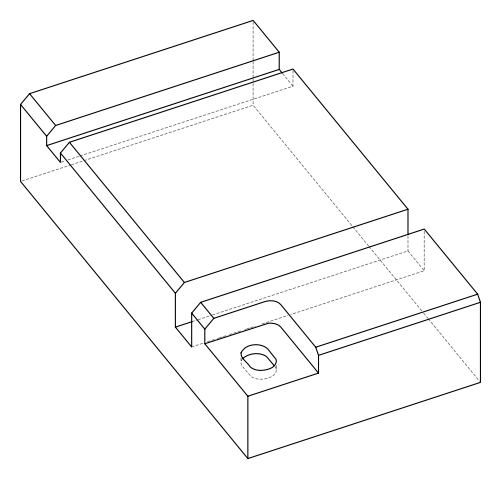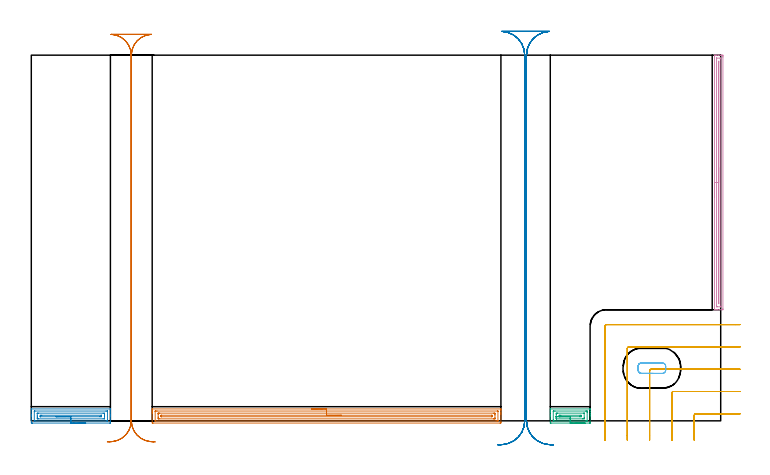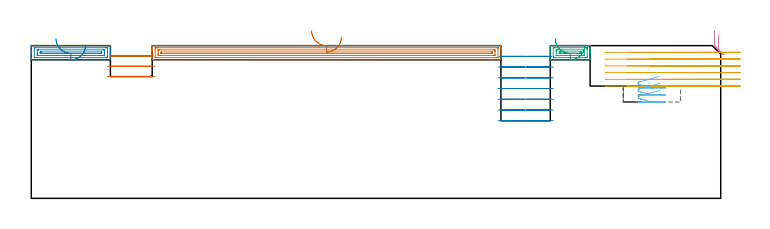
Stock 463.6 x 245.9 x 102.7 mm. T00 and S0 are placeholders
(PLAN: 8 operations, 3 tool changes, 35.4 min)
(1 AREA_MILL | FG_CHAMFER_SURFACE | UGT0205_001 | 7.7 min | 11090 mm3)
(2 AREA_MILL_1 | FG_CHAMFER_SURFACE_1 | UGT0205_001 | 1.9 min | 2655 mm3)
(3 AREA_MILL_2 | FG_CHAMFER_SURFACE_2 | UGT0205_001 | 1.05 min | 1724 mm3)
(4 AREA_MILL_3 | FG_CHAMFER_SURFACE_3 | UGT0205_001 | 4.25 min | 2839 mm3)
(5 MILL_CORNER_NOTCH_RECTANGULAR | CORNER_NOTCH_RECTANGULAR | UGT0201_136 | Follow Part, ap 5, ae 75% | 7.23 min | 177388 mm3)
(6 MILL_RECTANGULAR_POCKET | POCKET_RECTANGULAR_STRAIGHT | UGT0201_136 | Follow Part, ap 5, ae 75% | 0.66 min | 9763 mm3)
(7 MILL_RECTANGULAR_SLOT | SLOT_RECTANGULAR | UGT0201_006 | Follow Part, ap 7, ae 75% | 3.7 min | 143332 mm3)
(8 MILL_RECTANGULAR_SLOT_1 | SLOT_RECTANGULAR_1 | UGT0201_004 | Follow Part, ap 8, ae 75% | 8.89 min | 411719 mm3)
(TOOL UGT0205_001 | Chamfer Mill 20 x 3 x 45 deg. | D20 FL50 Z2)
(TOOL UGT0201_136 | Carbide End Mill 20.0 | D20 FL30 Z4)
(TOOL UGT0201_006 | End Mill 28 mm | D28 FL25 Z2)
(TOOL UGT0201_004 | End Mill 32 mm | D32 FL53 Z6)
(OP 1 AREA_MILL)
G17 G21 G94 G90
T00 M6
G54
G17 G0 G90 X188.55 Y8. S1061 M3
G43 Z112.7 H0
G94 G1 X188.588 Z111.828 F250.
X188.702 Z110.963
X188.891 Z110.112
X189.153 Z109.28
X189.487 Z108.474
X189.89 Z107.7
X190.359 Z106.964
X190.89 Z106.272
X191.479 Z105.629
X192.122 Z105.04
X192.814 Z104.508
X193.55 Z104.04
X194.324 Z103.637
X195.13 Z103.303
X195.962 Z103.041
X196.814 Z102.852
X197.678 Z102.738
X198.55 Z102.7
X315.624
X315.79 Y7.997 Z102.688
X315.798 Y7.855 Z102.548
X315.8 Y7.707 Z102.407
Y7.443 Z102.142
Y6.753 Z101.448
Y5.532 Z100.229
Y5.001 Z99.696
Y4.391 Z99.086
Y-0.863 Z93.834
X315.797 Y-1.129 Z93.569
X315.79 Y-1.493 Z93.205
X315.554 Y-1.497 Z93.201
X315.177 Y-1.5 Z93.2
X81.923
X81.546 Y-1.498 Z93.201
X81.31 Y-1.493 Z93.205
X81.3 Y-1.129 Z93.569
Y5.001 Z99.696
Y5.532 Z100.229
Y5.877 Z100.573
Y6.408 Z101.104
Y6.753 Z101.448
Y7.443 Z102.142
Y7.707 Z102.407
X81.302 Y7.855 Z102.548
X81.31 Y7.997 Z102.688
X81.476 Y8. Z102.7
X198.55
Y6.586 Z101.286
X313.39 Y6.585 Z101.285
X313.562 Y6.584 Z101.284
X313.744 Y6.58 Z101.28
X313.783 Y6.579 Z101.279
X313.79 Y6.557 Z101.257
X313.794 Y6.525 Z101.225
X313.799 Y6.352 Z101.052
Y0.221 Z94.921
X313.797 Y0.087 Z94.787
X313.792 Y-0.02 Z94.68
X313.787 Y-0.079 Z94.621
X313.751 Y-0.08 Z94.62
X313.39 Y-0.084 Z94.616
X313.219 Y-0.085 Z94.615
X312.496 Y-0.086 Z94.614
X83.71 Y-0.085 Z94.615
X83.538 Y-0.084 Z94.616
X83.356 Y-0.08 Z94.62
X83.317 Y-0.079 Z94.621
X83.31 Y-0.057 Z94.643
X83.306 Y-0.025 Z94.675
X83.301 Y0.148 Z94.848
Y6.279 Z100.979
X83.303 Y6.413 Z101.113
X83.309 Y6.52 Z101.22
X83.313 Y6.579 Z101.279
X83.349 Y6.58 Z101.28
X83.71 Y6.584 Z101.284
X83.881 Y6.585 Z101.285
X84.604 Y6.586 Z101.286
X198.55
Y5.172 Z99.872
X310.709 Y5.171 Z99.871
X311.43 Y5.17 Z99.87
X311.602 Y5.168 Z99.868
X311.767 Y5.165 Z99.865
X311.79 Y5.001 Z99.701
X311.796 Y4.811 Z99.511
X311.8 Y4.126 Z98.826
Y3.932 Z98.632
Y2.181 Z96.881
X311.799 Y1.499 Z96.199
X311.797 Y1.402 Z96.102
X311.793 Y1.354 Z96.054
X311.79 Y1.336 Z96.036
X311.771 Y1.334 Z96.034
X311.602 Y1.331 Z96.031
X310.882 Y1.329 Z96.029
X310.709
X86.391
X85.67 Y1.33 Z96.03
X85.498 Y1.332 Z96.032
X85.333 Y1.335 Z96.035
X85.31 Y1.499 Z96.199
X85.304 Y1.688 Z96.388
X85.301 Y2.374 Z97.074
X85.3 Y2.568 Z97.268
Y4.319 Z99.019
X85.301 Y5.001 Z99.701
X85.303 Y5.098 Z99.798
X85.307 Y5.146 Z99.846
X85.31 Y5.164 Z99.864
X85.329 Y5.166 Z99.866
X85.498 Y5.169 Z99.869
X86.218 Y5.171 Z99.871
X86.391 Y5.172 Z99.872
X198.55
Y3.757 Z98.457
X309.655
X309.714 Y3.755 Z98.455
X309.776 Y3.751 Z98.451
X309.79 Y3.749 Z98.449
X309.793 Y3.729 Z98.429
X309.796 Y3.678 Z98.378
X309.8 Y3.265 Z97.965
Y3.25 Z97.95
X309.793 Y2.82 Z97.52
X309.79 Y2.767 Z97.467
X309.785 Y2.749 Z97.449
X309.749 Y2.748 Z97.448
X309.611 Y2.745 Z97.445
X309.438 Y2.743 Z97.443
X87.445
X87.386 Y2.745 Z97.445
X87.324 Y2.749 Z97.449
X87.31 Y2.751 Z97.451
X87.307 Y2.771 Z97.471
X87.304 Y2.822 Z97.522
X87.3 Y3.235 Z97.935
Y3.25 Z97.95
X87.307 Y3.68 Z98.38
X87.31 Y3.733 Z98.433
X87.315 Y3.751 Z98.451
X87.351 Y3.752 Z98.452
X87.488 Y3.755 Z98.455
X87.661 Y3.757 Z98.457
X198.55
X199.422 Z98.495
X200.287 Z98.609
X201.138 Z98.798
X201.97 Z99.06
X202.776 Z99.394
X203.55 Z99.797
X204.286 Z100.266
X204.978 Z100.797
X205.621 Z101.386
X206.21 Z102.029
X206.742 Z102.722
X207.21 Z103.457
X207.613 Z104.231
X207.947 Z105.037
X208.209 Z105.869
X208.398 Z106.721
X208.512 Z107.586
X208.55 Z108.457
G0 Z112.7
M5
M2
(OP 2 AREA_MILL_1)
G17 G21 G94 G90
T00 M6
G54
G17 G0 G90 X36.6 Y-1.5 S1061 M3
G43 Z112.7 H0
Z103.2
G94 G1 X36.562 Z102.329 F250.
X36.448 Z101.464
X36.259 Z100.612
X35.997 Z99.78
X35.663 Z98.974
X35.26 Z98.2
X34.791 Z97.464
X34.26 Z96.772
X33.671 Z96.129
X33.028 Z95.54
X32.336 Z95.009
X31.6 Z94.54
X30.826 Z94.137
X30.02 Z93.803
X29.188 Z93.541
X28.336 Z93.352
X27.472 Z93.238
X26.6 Z93.2
X0.71
X0.498 Y-1.498 Z93.202
X0.009 Y-1.491 Z93.205
X0. Y-1.129 Z93.567
Y3.25 Z97.943
Y4.015 Z98.714
Y4.126 Z98.824
X0.001 Y7.908 Z102.606
X0.01 Y7.996 Z102.691
X0.056 Y8. Z102.7
X53.144
X53.19 Y7.996 Z102.691
X53.2 Y7.906 Z102.604
Y4.015 Z98.713
Y3.253 Z97.947
Y-0.746 Z93.95
X53.196 Y-1.129 Z93.567
X53.19 Y-1.491 Z93.205
X53.072 Y-1.495 Z93.202
X52.702 Y-1.5 Z93.2
X26.6
Y-0.086 Z94.614
X2.984
X2.268 Y-0.084 Z94.616
X2.095 Y-0.082 Z94.618
X2.009 Y-0.078 Z94.622
X2.006 Y-0.052 Z94.648
X2.001 Y0.011 Z94.711
Y6.142 Z100.842
X2.005 Y6.407 Z101.107
X2.01 Y6.577 Z101.277
X2.089 Y6.581 Z101.281
X2.268 Y6.584 Z101.284
X2.437 Y6.585 Z101.285
X50.216 Y6.586 Z101.286
X50.932 Y6.584 Z101.284
X51.105 Y6.582 Z101.282
X51.191 Y6.578 Z101.278
X51.194 Y6.552 Z101.252
X51.199 Y6.489 Z101.189
Y0.358 Z95.058
X51.195 Y0.093 Z94.793
X51.19 Y-0.078 Z94.622
X51.111 Y-0.081 Z94.619
X50.932 Y-0.084 Z94.616
X50.763 Y-0.085 Z94.615
X26.6 Y-0.086 Z94.614
Y1.328 Z96.028
X4.922 Y1.329 Z96.029
X4.205 Y1.333 Z96.033
X4.038 Y1.335 Z96.035
X4.007 Y1.499 Z96.199
X4.003 Y1.533 Z96.233
X4. Y2.374 Z97.074
Y3.25 Z97.95
Y5.001 Z99.701
Y5.038 Z99.738
X4.003 Y5.076 Z99.776
X4.01 Y5.148 Z99.848
X4.023 Y5.165 Z99.865
X4.922 Y5.171 Z99.871
X48.278
X48.995 Y5.167 Z99.867
X49.162 Y5.164 Z99.864
X49.193 Y5.001 Z99.701
X49.197 Y4.967 Z99.667
X49.2 Y4.126 Z98.826
Y3.25 Z97.95
Y1.499 Z96.199
Y1.462 Z96.162
X49.197 Y1.424 Z96.124
X49.19 Y1.352 Z96.052
X49.177 Y1.335 Z96.035
X48.278 Y1.329 Z96.029
X26.6 Y1.328 Z96.028
Y2.743 Z97.443
X6.319
X6.054 Y2.745 Z97.445
X6.027 Y2.747 Z97.447
X6.014 Y2.749 Z97.449
X6.01 Y2.763 Z97.463
X6.005 Y2.861 Z97.561
X6.001 Y3.058 Z97.758
X6.003 Y3.25 Z97.95
X6.01 Y3.592 Z98.292
X6.018 Y3.75 Z98.45
X6.184 Y3.753 Z98.453
X6.692 Y3.756 Z98.456
X7.064 Y3.757 Z98.457
X46.881
X47.146 Y3.755 Z98.455
X47.173 Y3.753 Z98.453
X47.186 Y3.751 Z98.451
X47.19 Y3.737 Z98.437
X47.195 Y3.639 Z98.339
X47.199 Y3.442 Z98.142
X47.197 Y3.25 Z97.95
X47.19 Y2.908 Z97.608
X47.182 Y2.75 Z97.45
X47.016 Y2.747 Z97.447
X46.508 Y2.744 Z97.444
X46.136 Y2.743 Z97.443
X26.6
X25.728 Z97.481
X24.863 Z97.595
X24.012 Z97.783
X23.18 Z98.046
X22.374 Z98.38
X21.6 Z98.782
X20.864 Z99.251
X20.172 Z99.782
X19.529 Z100.372
X18.939 Z101.015
X18.408 Z101.707
X17.94 Z102.443
X17.537 Z103.217
X17.203 Z104.022
X16.941 Z104.855
X16.752 Z105.706
X16.638 Z106.571
X16.6 Z107.443
G0 Z112.7
M5
M2
(OP 3 AREA_MILL_2)
G17 G21 G94 G90
T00 M6
G54
G17 G0 G90 X372.4 Y-1.5 S1061 M3
G43 Z112.7 H0
Z103.2
G94 G1 X372.362 Z102.328 F250.
X372.248 Z101.463
X372.059 Z100.612
X371.797 Z99.78
X371.463 Z98.974
X371.06 Z98.2
X370.591 Z97.464
X370.06 Z96.772
X369.471 Z96.129
X368.828 Z95.54
X368.136 Z95.008
X367.4 Z94.54
X366.626 Z94.137
X365.82 Z93.803
X364.988 Z93.541
X364.136 Z93.352
X363.271 Z93.238
X362.4 Z93.2
X349.534
X349.017 Y-1.494 Z93.202
X349.01 Y-1.492 Z93.205
X349. Y-1.478 Z93.219
Y3.25 Z97.944
Y3.948 Z98.646
Y4.126 Z98.823
Y5.877 Z100.574
Y6.232 Z100.931
Y7.273 Z101.972
Y7.629 Z102.327
Y7.85 Z102.548
X349.003 Y7.927 Z102.621
X349.01 Y7.997 Z102.689
X349.09 Y8. Z102.7
X375.71
X375.79 Y7.997 Z102.689
X375.797 Y7.927 Z102.621
X375.8 Y7.849 Z102.547
Y6.233 Z100.931
Y5.001 Z99.699
Y3.948 Z98.646
Y3.253 Z97.947
Y-1.129 Z93.568
X375.797 Y-1.481 Z93.215
X375.79 Y-1.492 Z93.204
X375.779 Y-1.498 Z93.198
X375.266 Y-1.5 Z93.2
X362.4
Y-0.086 Z94.614
X352.026
X351.308 Y-0.084 Z94.616
X351.136 Y-0.082 Z94.618
X351.018 Y-0.079 Z94.621
X351.01 Y-0.042 Z94.658
X351.004 Y0.048 Z94.748
X351.001 Y0.623 Z95.323
X351. Y0.927 Z95.627
X351.001 Y6.18 Z100.88
X351.007 Y6.486 Z101.186
X351.01 Y6.568 Z101.268
X351.042 Y6.579 Z101.279
X351.129 Y6.581 Z101.281
X351.308 Y6.584 Z101.284
X351.478 Y6.585 Z101.285
X352.196 Y6.586 Z101.286
X372.774
X373.492 Y6.584 Z101.284
X373.664 Y6.582 Z101.282
X373.781 Y6.579 Z101.279
X373.79 Y6.542 Z101.242
X373.796 Y6.452 Z101.152
X373.799 Y5.877 Z100.577
X373.8 Y5.573 Z100.273
X373.799 Y0.32 Z95.02
X373.793 Y0.014 Z94.714
X373.79 Y-0.068 Z94.632
X373.758 Y-0.079 Z94.621
X373.671 Y-0.081 Z94.619
X373.492 Y-0.084 Z94.616
X373.322 Y-0.085 Z94.615
X372.604 Y-0.086 Z94.614
X362.4
Y1.328 Z96.028
X353.255 Y1.329 Z96.029
X353.083 Y1.33 Z96.03
X353.027 Y1.333 Z96.033
X353.014 Y1.334 Z96.034
X353.008 Y1.363 Z96.063
X353.003 Y1.417 Z96.117
X353.001 Y1.499 Z96.199
X353. Y1.58 Z96.28
Y4.126 Z98.826
X353.001 Y5.001 Z99.701
X353.002 Y5.081 Z99.781
X353.009 Y5.159 Z99.859
X353.083 Y5.164 Z99.864
X353.799 Y5.171 Z99.871
X353.97
X371.545
X371.717 Y5.17 Z99.87
X371.773 Y5.167 Z99.867
X371.786 Y5.166 Z99.866
X371.792 Y5.137 Z99.837
X371.797 Y5.083 Z99.783
X371.799 Y5.001 Z99.701
X371.8 Y4.92 Z99.62
Y2.374 Z97.074
X371.799 Y1.499 Z96.199
X371.798 Y1.419 Z96.119
X371.791 Y1.341 Z96.041
X371.717 Y1.335 Z96.035
X371.001 Y1.329 Z96.029
X370.83
X362.4 Y1.328 Z96.028
Y2.743 Z97.443
X355.745
X355.37 Y2.744 Z97.444
X355.077 Y2.748 Z97.448
X355.015 Y2.749 Z97.449
X355.01 Y2.862 Z97.562
X355.001 Y3.108 Z97.808
Y3.25 Z97.95
X355.004 Y3.618 Z98.318
X355.007 Y3.709 Z98.409
X355.01 Y3.749 Z98.449
X355.06 Y3.751 Z98.451
X355.234 Y3.755 Z98.455
X355.745 Y3.757 Z98.457
X356.118
X369.055
X369.43 Y3.756 Z98.456
X369.723 Y3.752 Z98.452
X369.785 Y3.751 Z98.451
X369.79 Y3.638 Z98.338
X369.799 Y3.392 Z98.092
Y3.25 Z97.95
X369.796 Y2.882 Z97.582
X369.793 Y2.791 Z97.491
X369.79 Y2.751 Z97.451
X369.74 Y2.749 Z97.449
X369.566 Y2.745 Z97.445
X369.055 Y2.743 Z97.443
X368.682
X362.4
X361.528 Z97.481
X360.663 Z97.595
X359.812 Z97.783
X358.98 Z98.046
X358.174 Z98.38
X357.4 Z98.782
X356.664 Z99.251
X355.972 Z99.782
X355.329 Z100.372
X354.739 Z101.015
X354.208 Z101.707
X353.74 Z102.443
X353.337 Z103.216
X353.003 Z104.022
X352.741 Z104.854
X352.552 Z105.706
X352.438 Z106.571
X352.4 Z107.443
G0 Z112.7
M5
M2
(OP 4 AREA_MILL_3)
G17 G21 G94 G90
T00 M6
G54
G17 G0 G90 X459.4 Y150.3 S1061 M3
G43 Z112.7 H0
G94 G1 Y150.338 Z111.828 F250.
Y150.452 Z110.963
Y150.641 Z110.112
Y150.903 Z109.28
Y151.237 Z108.474
Y151.64 Z107.7
Y152.109 Z106.964
Y152.64 Z106.272
Y153.229 Z105.629
Y153.872 Z105.039
Y154.564 Z104.508
Y155.3 Z104.04
Y156.074 Z103.637
Y156.88 Z103.303
Y157.712 Z103.041
Y158.564 Z102.852
Y159.428 Z102.738
Y160.3 Z102.7
Y245.715
X459.403 Y245.89 Z102.688
X459.468 Y245.893 Z102.624
X459.912 Y245.9 Z102.188
X460.169 Z101.93
X460.91 Z101.185
X462.174 Z99.923
X463.59 Z98.506
X464.222 Z97.875
X464.483 Y245.898 Z97.613
X465.091 Y245.893 Z97.005
X465.093 Y245.878 Z97.004
X465.099 Y245.267 Z97.001
X465.1 Y244.65 Z97.
X465.099 Y75.333 Z97.001
X465.093 Y74.722 Z97.004
X465.091 Y74.707 Z97.006
X464.483 Y74.7 Z97.613
X462.697 Z99.398
X461.28 Z100.816
X460.91 Z101.185
X459.912 Z102.188
X459.47 Z102.621
X459.415 Z102.676
X459.403 Y74.708 Z102.688
X459.4 Y74.885 Z102.7
Y160.3
X460.814 Z101.286
X460.815 Y243.574 Z101.285
X460.816 Y243.671 Z101.284
X460.821 Y243.862 Z101.279
X460.824 Y243.892 Z101.276
X460.832 Y243.894 Z101.268
X460.858 Y243.897 Z101.242
X460.91 Y243.899 Z101.19
X463.17 Z98.93
X463.59 Y243.894 Z98.51
X463.649 Y243.89 Z98.451
X463.679 Y243.886 Z98.421
X463.686 Y243.479 Z98.414
X463.685 Y77.026 Z98.415
X463.684 Y76.93 Z98.416
X463.679 Y76.739 Z98.421
X463.676 Y76.708 Z98.424
X463.668 Y76.706 Z98.432
X463.642 Y76.703 Z98.458
X463.59 Y76.701 Z98.51
X461.33 Z100.77
X460.91 Y76.706 Z101.19
X460.851 Y76.71 Z101.249
X460.821 Y76.714 Z101.279
X460.814 Y77.121 Z101.286
Y160.3
X462.228 Z99.872
X462.229 Y241.263 Z99.871
X462.233 Y241.69 Z99.867
X462.235 Y241.732 Z99.865
X462.249 Y241.84 Z99.851
X462.265 Y241.69 Z99.835
X462.271 Y241.264 Z99.829
Y241.221
Y79.336
X462.267 Y78.91 Z99.833
X462.264 Y78.869 Z99.836
X462.251 Y78.761 Z99.849
X462.235 Y78.91 Z99.865
X462.232 Y78.954 Z99.868
X462.229 Y79.378 Z99.871
X462.228 Y160.3 Z99.872
Y161.172 Z99.91
Y162.037 Z100.023
Y162.888 Z100.212
Y163.72 Z100.475
Y164.526 Z100.808
Y165.3 Z101.211
Y166.036 Z101.68
Y166.728 Z102.211
Y167.371 Z102.8
Y167.96 Z103.444
Y168.492 Z104.136
Y168.96 Z104.872
Y169.363 Z105.645
Y169.697 Z106.451
Y169.959 Z107.283
Y170.148 Z108.135
Y170.262 Z109.
Y170.3 Z109.872
G0 Z112.7
M5
M2
(OP 5 MILL_CORNER_NOTCH_RECTANGULAR)
G17 G21 G94 G90
T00 M6
G54
G17 G0 G90 X476.6 Y4.7 S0 M3
G43 Z112.7 H0
Z98.167
G94 G1 X473.6 F250.
X446.794 F500.
G3 X445.8 Y3.706 R1.
G1 Y-10.
Y-13. F250.
G0 Z112.7
X476.6 Y19.7
Z98.167
G1 X473.6
X431.794 F500.
G3 X430.8 Y18.706 R1.
G1 Y-10.
Y-13. F250.
G0 Z112.7
X476.6 Y34.7
Z98.167
G1 X473.6
X416.795 F500.
G3 X415.8 Y33.705 R1.
G1 Y-10.
Y-13. F250.
G0 Z112.7
X476.6 Y49.7
Z98.167
G1 X473.6
X401.795 F500.
G3 X400.8 Y48.705 R1.
G1 Y-10.
Y-13. F250.
G0 Z112.7
X476.6 Y64.7
Z98.167
G1 X473.6
X386.795 F500.
G3 X385.8 Y63.705 R1.
G1 Y-10.
Y-13. F250.
G0 Z112.7
X476.6 Y4.7
Z93.633
G1 X473.6
X446.794 F500.
G3 X445.8 Y3.706 R1.
G1 Y-10.
Y-13. F250.
G0 Z112.7
X476.6 Y19.7
Z93.633
G1 X473.6
X431.794 F500.
G3 X430.8 Y18.706 R1.
G1 Y-10.
Y-13. F250.
G0 Z112.7
X476.6 Y34.7
Z93.633
G1 X473.6
X416.795 F500.
G3 X415.8 Y33.705 R1.
G1 Y-10.
Y-13. F250.
G0 Z112.7
X476.6 Y49.7
Z93.633
G1 X473.6
X401.795 F500.
G3 X400.8 Y48.705 R1.
G1 Y-10.
Y-13. F250.
G0 Z112.7
X476.6 Y64.7
Z93.633
G1 X473.6
X386.795 F500.
G3 X385.8 Y63.705 R1.
G1 Y-10.
Y-13. F250.
G0 Z112.7
X476.6 Y4.7
Z89.1
G1 X473.6
X446.794 F500.
G3 X445.8 Y3.706 R1.
G1 Y-10.
Y-13. F250.
G0 Z112.7
X476.6 Y19.7
Z89.1
G1 X473.6
X431.794 F500.
G3 X430.8 Y18.706 R1.
G1 Y-10.
Y-13. F250.
G0 Z112.7
X476.6 Y34.7
Z89.1
G1 X473.6
X416.795 F500.
G3 X415.8 Y33.705 R1.
G1 Y-10.
Y-13. F250.
G0 Z112.7
X476.6 Y49.7
Z89.1
G1 X473.6
X401.795 F500.
G3 X400.8 Y48.705 R1.
G1 Y-10.
Y-13. F250.
G0 Z112.7
X476.6 Y64.7
Z89.1
G1 X473.6
X386.795 F500.
G3 X385.8 Y63.705 R1.
G1 Y-10.
Y-13. F250.
G0 Z112.7
X476.6 Y4.7
Z84.567
G1 X473.6
X446.794 F500.
G3 X445.8 Y3.706 R1.
G1 Y-10.
Y-13. F250.
G0 Z112.7
X476.6 Y19.7
Z84.567
G1 X473.6
X431.794 F500.
G3 X430.8 Y18.706 R1.
G1 Y-10.
Y-13. F250.
G0 Z112.7
X476.6 Y34.7
Z84.567
G1 X473.6
X416.795 F500.
G3 X415.8 Y33.705 R1.
G1 Y-10.
Y-13. F250.
G0 Z112.7
X476.6 Y49.7
Z84.567
G1 X473.6
X401.795 F500.
G3 X400.8 Y48.705 R1.
G1 Y-10.
Y-13. F250.
G0 Z112.7
X476.6 Y64.7
Z84.567
G1 X473.6
X386.795 F500.
G3 X385.8 Y63.705 R1.
G1 Y-10.
Y-13. F250.
G0 Z112.7
X476.6 Y4.7
Z80.033
G1 X473.6
X446.794 F500.
G3 X445.8 Y3.706 R1.
G1 Y-10.
Y-13. F250.
G0 Z112.7
X476.6 Y19.7
Z80.033
G1 X473.6
X431.794 F500.
G3 X430.8 Y18.706 R1.
G1 Y-10.
Y-13. F250.
G0 Z112.7
X476.6 Y34.7
Z80.033
G1 X473.6
X416.795 F500.
G3 X415.8 Y33.705 R1.
G1 Y-10.
Y-13. F250.
G0 Z112.7
X476.6 Y49.7
Z80.033
G1 X473.6
X401.795 F500.
G3 X400.8 Y48.705 R1.
G1 Y-10.
Y-13. F250.
G0 Z112.7
X476.6 Y64.7
Z80.033
G1 X473.6
X386.795 F500.
G3 X385.8 Y63.705 R1.
G1 Y-10.
Y-13. F250.
G0 Z112.7
X476.6 Y4.7
Z75.5
G1 X473.6
X446.794 F500.
G3 X445.8 Y3.706 R1.
G1 Y-10.
Y-13. F250.
G0 Z112.7
X476.6 Y19.7
Z75.5
G1 X473.6
X431.794 F500.
G3 X430.8 Y18.706 R1.
G1 Y-10.
Y-13. F250.
G0 Z112.7
X476.6 Y34.7
Z75.5
G1 X473.6
X416.795 F500.
G3 X415.8 Y33.705 R1.
G1 Y-10.
Y-13. F250.
G0 Z112.7
X476.6 Y49.7
Z75.5
G1 X473.6
X401.795 F500.
G3 X400.8 Y48.705 R1.
G1 Y-10.
Y-13. F250.
G0 Z112.7
X476.6 Y64.7
Z75.5
G1 X473.6
X386.795 F500.
G3 X385.8 Y63.705 R1.
G1 Y-10.
Y-13. F250.
G0 Z112.7
M5
M2
(OP 6 MILL_RECTANGULAR_POCKET)
G17 G21 G94 G90
T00 M6
G54
G17 G0 G90 X422.608 Y38.9 S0 M3
G43 Z112.7 H0
Z82.012
G94 G1 X410.3 Z78.714 F250.
X410.152 Z78.675
X409.761 Y38.838 Z78.569
X409.388 Y38.708 Z78.463
X409.044 Y38.513 Z78.357
X408.741 Y38.259 Z78.251
X408.487 Y37.956 Z78.145
X408.292 Y37.612 Z78.039
X408.162 Y37.239 Z77.933
X408.1 Y36.848 Z77.827
Y33.952 Z77.051
X408.162 Y33.561 Z76.945
X408.292 Y33.188 Z76.839
X408.487 Y32.844 Z76.733
X408.741 Y32.541 Z76.627
X409.044 Y32.287 Z76.522
X409.388 Y32.092 Z76.416
X409.761 Y31.962 Z76.31
X410.152 Y31.9 Z76.204
X410.3 Z76.164
X417.35 Z74.275
X424.4 F500.
G3 X426.6 Y34.1 R2.2
G1 Y36.7
G3 X424.4 Y38.9 R2.2
G1 X410.3
G3 X408.1 Y36.7 R2.2
G1 Y34.1
G3 X410.3 Y31.9 R2.2
G1 X417.35
X418.35
G0 X422.608 Y38.9 Z77.275
G1 X410.3 Z73.977 F250.
X410.152 Z73.937
X409.761 Y38.838 Z73.831
X409.388 Y38.708 Z73.725
X409.044 Y38.513 Z73.619
X408.741 Y38.259 Z73.514
X408.487 Y37.956 Z73.408
X408.292 Y37.612 Z73.302
X408.162 Y37.239 Z73.196
X408.1 Y36.848 Z73.09
Y33.952 Z72.314
X408.162 Y33.561 Z72.208
X408.292 Y33.188 Z72.102
X408.487 Y32.844 Z71.996
X408.741 Y32.541 Z71.89
X409.044 Y32.287 Z71.784
X409.388 Y32.092 Z71.678
X409.761 Y31.962 Z71.572
X410.152 Y31.9 Z71.466
X410.3 Z71.427
X417.35 Z69.537
X424.4 F500.
G3 X426.6 Y34.1 R2.2
G1 Y36.7
G3 X424.4 Y38.9 R2.2
G1 X410.3
G3 X408.1 Y36.7 R2.2
G1 Y34.1
G3 X410.3 Y31.9 R2.2
G1 X417.35
X418.35
G0 X422.608 Y38.9 Z72.537
G1 X410.3 Z69.239 F250.
X410.152 Z69.2
X409.761 Y38.838 Z69.094
X409.388 Y38.708 Z68.988
X409.044 Y38.513 Z68.882
X408.741 Y38.259 Z68.776
X408.487 Y37.956 Z68.67
X408.292 Y37.612 Z68.564
X408.162 Y37.239 Z68.458
X408.1 Y36.848 Z68.352
Y33.952 Z67.576
X408.162 Y33.561 Z67.47
X408.292 Y33.188 Z67.364
X408.487 Y32.844 Z67.258
X408.741 Y32.541 Z67.152
X409.044 Y32.287 Z67.047
X409.388 Y32.092 Z66.941
X409.761 Y31.962 Z66.835
X410.152 Y31.9 Z66.729
X410.3 Z66.689
X417.35 Z64.8
X424.4 F500.
G3 X426.6 Y34.1 R2.2
G1 Y36.7
G3 X424.4 Y38.9 R2.2
G1 X410.3
G3 X408.1 Y36.7 R2.2
G1 Y34.1
G3 X410.3 Y31.9 R2.2
G1 X417.35
X418.35
G0 Z112.7
M5
M2
(OP 7 MILL_RECTANGULAR_SLOT)
G17 G21 G94 G90
T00 M6
G54
G17 G0 G90 X82.247 Y-14.286 S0 M3
G43 Z112.7 H0
Z95.767
G94 G1 X79.278 Y-13.853 F250.
G2 X67.3 Y0. R14. F500.
G1 Y245.9
G2 X80.771 Y259.89 R14.
G1 Y259.9
X53.729
Y259.89
G2 X67.2 Y245.9 R14.
G1 Y0.
G2 X55.202 Y-13.856 R14.
G1 X52.233 Y-14.285 F250.
G0 X83.378 Y-14.166 Z88.833
G1 X80.384 Y-13.97
G2 X67.3 Y0. R14. F500.
G1 Y245.9
G2 X80.771 Y259.89 R14.
G1 Y259.9
X53.729
Y259.89
G2 X67.2 Y245.9 R14.
G1 Y0.
G2 X54.116 Y-13.97 R14.
G1 X51.122 Y-14.166 F250.
G0 X83.378 Z81.9
G1 X80.384 Y-13.97
G2 X67.3 Y0. R14. F500.
G1 Y245.9
G2 X80.771 Y259.89 R14.
G1 Y259.9
X53.729
Y259.89
G2 X67.2 Y245.9 R14.
G1 Y0.
G2 X54.116 Y-13.97 R14.
G1 X51.122 Y-14.166 F250.
G0 Z112.7
M5
M2
(OP 8 MILL_RECTANGULAR_SLOT_1)
G17 G21 G94 G90
T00 M6
G54
G17 G0 G90 X350.079 Y-16.243 S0 M3
G43 Z112.7 H0
Z95.486
G94 G1 X347.101 Y-15.887 F250.
G2 X333. Y0. R16. F500.
G1 Y245.9
G2 X348.434 Y261.89 R16.
G1 Y261.9
X316.366
Y261.89
G2 X331.8 Y245.9 R16.
G1 Y0.
G2 X317.681 Y-15.889 R16.
G1 X314.702 Y-16.242 F250.
G0 X351.015 Y-16.154 Z88.271
G1 X348.021 Y-15.97
G2 X333. Y0. R16. F500.
G1 Y245.9
G2 X348.434 Y261.89 R16.
G1 Y261.9
X316.366
Y261.89
G2 X331.8 Y245.9 R16.
G1 Y0.
G2 X316.779 Y-15.97 R16.
G1 X313.785 Y-16.154 F250.
G0 X351.015 Z81.057
G1 X348.021 Y-15.97
G2 X333. Y0. R16. F500.
G1 Y245.9
G2 X348.434 Y261.89 R16.
G1 Y261.9
X316.366
Y261.89
G2 X331.8 Y245.9 R16.
G1 Y0.
G2 X316.779 Y-15.97 R16.
G1 X313.785 Y-16.154 F250.
G0 X351.015 Z73.843
G1 X348.021 Y-15.97
G2 X333. Y0. R16. F500.
G1 Y245.9
G2 X348.434 Y261.89 R16.
G1 Y261.9
X316.366
Y261.89
G2 X331.8 Y245.9 R16.
G1 Y0.
G2 X316.779 Y-15.97 R16.
G1 X313.785 Y-16.154 F250.
G0 X351.015 Z66.629
G1 X348.021 Y-15.97
G2 X333. Y0. R16. F500.
G1 Y245.9
G2 X348.434 Y261.89 R16.
G1 Y261.9
X316.366
Y261.89
G2 X331.8 Y245.9 R16.
G1 Y0.
G2 X316.779 Y-15.97 R16.
G1 X313.785 Y-16.154 F250.
G0 X351.015 Z59.414
G1 X348.021 Y-15.97
G2 X333. Y0. R16. F500.
G1 Y245.9
G2 X348.434 Y261.89 R16.
G1 Y261.9
X316.366
Y261.89
G2 X331.8 Y245.9 R16.
G1 Y0.
G2 X316.779 Y-15.97 R16.
G1 X313.785 Y-16.154 F250.
G0 X351.015 Z52.2
G1 X348.021 Y-15.97
G2 X333. Y0. R16. F500.
G1 Y245.9
G2 X348.434 Y261.89 R16.
G1 Y261.9
X316.366
Y261.89
G2 X331.8 Y245.9 R16.
G1 Y0.
G2 X316.779 Y-15.97 R16.
G1 X313.785 Y-16.154 F250.
G0 Z112.7
M5
M2
